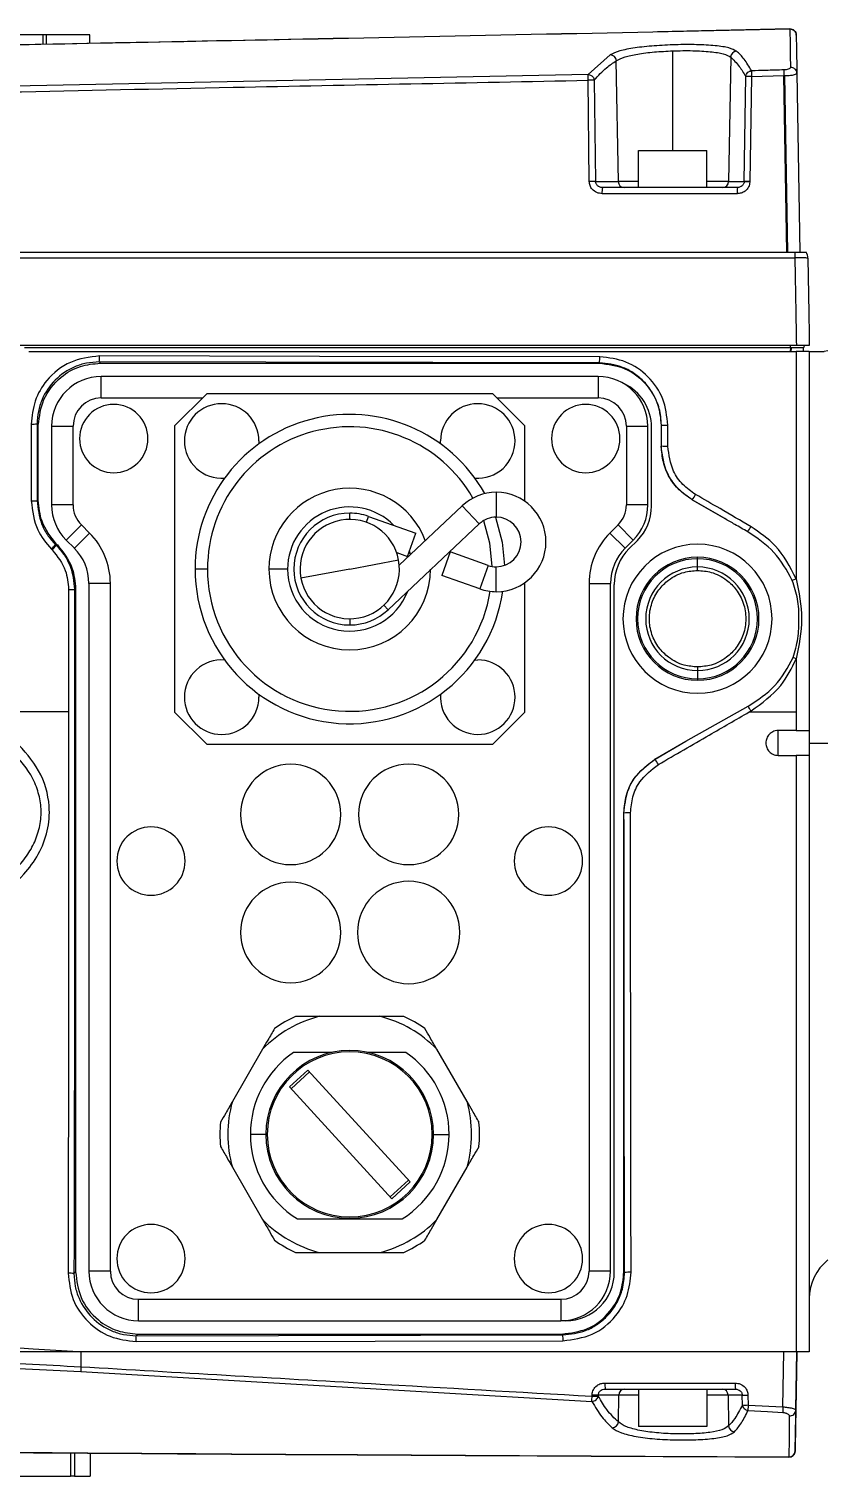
# Model space of a CAD drawing. Header units: millimetres. Extents: x -13464 to 9471, y -517 to 17126.
# Drawn here: x 6436.5 to 6500.7, y 12456.5 to 12573 of the extents above; entities that cross this region are included whole.
import ezdxf

# ---------------------------------------------------------------- set-up
doc = ezdxf.new("R2010")
doc.units = ezdxf.units.MM

msp = doc.modelspace()

# ---------------------------------------------------------------- linework, layer by layer
at = {"color": 7, "linetype": 'Continuous', "lineweight": 25}
for p, q in [((6497.79, 12572.97), (6487.14, 12572.75)), ((6427.91, 12571.56), (6440.02, 12571.8)), ((6437.64, 12572.5), (6434.13, 12572.5)), ((6437.64, 12572.5), (6437.64, 12571.78)), ((6437.93, 12572.5), (6437.64, 12572.5)), ((6437.93, 12571.78), (6437.93, 12572.5)), ((6441.44, 12572.5), (6437.93, 12572.5)), ((6441.44, 12571.85), (6441.44, 12572.5)), ((6483.32, 12570.89), (6481.55, 12569.3)), ((6483.98, 12560.69), (6483.81, 12570.41)), ((6488.35, 12563.2), (6488.35, 12571.21)), ((6493.02, 12570.7), (6492.85, 12560.69)), ((6481.55, 12569.3), (6416.63, 12567.99)), ((6494.11, 12560.69), (6494.23, 12569.14)), ((6494.69, 12569.14), (6494.57, 12560.69)), ((6494.69, 12569.14), (6497.31, 12569.21)), ((6497.55, 12555), (6497.31, 12569.21)), ((6497.36, 12569.21), (6497.31, 12569.21)), ((6497.36, 12569.21), (6497.6, 12555)), ((6498.35, 12569.41), (6498.6, 12555)), ((6481.64, 12560.69), (6481.54, 12568.84)), ((6482.04, 12568.84), (6482.14, 12560.69)), ((6485.6, 12560.2), (6485.6, 12563.2)), ((6485.6, 12563.2), (6491.1, 12563.2)), ((6491.1, 12560.2), (6491.1, 12563.2)), ((6482.14, 12560.69), (6483.98, 12560.69)), ((6493.57, 12560.2), (6482.69, 12560.2)), ((6485.6, 12560.69), (6483.98, 12560.69)), ((6492.85, 12560.69), (6491.1, 12560.69)), ((6492.85, 12560.69), (6494.11, 12560.69)), ((6494.57, 12560.69), (6494.57, 12560.64)), ((6493.54, 12559.71), (6482.67, 12559.71)), ((6335.89, 12554.55), (6498.18, 12554.55)), ((6335.9, 12555), (6498.19, 12555)), ((6498.19, 12555), (6499.1, 12555)), ((6498.31, 12547.5), (6410.94, 12547.5)), ((6497.83, 12547.31), (6436.16, 12547.31)), ((6497.83, 12547.31), (6497.82, 12547)), ((6497.88, 12547.31), (6497.87, 12547)), ((6498.87, 12547), (6498.88, 12547.31)), ((6500.84, 12547.06), (6500.55, 12547)), ((6436.52, 12547), (6498.3, 12547)), ((6442.28, 12546.07), (6442.18, 12546.17)), ((6482.46, 12546.1), (6442.18, 12546.17)), ((6442.28, 12546.07), (6482.43, 12546.07)), ((6482.43, 12546.07), (6482.46, 12546.1)), ((6498.3, 12547), (6498.3, 12528.72)), ((6442.35, 12543.27), (6442.35, 12545)), ((6482.35, 12545), (6442.35, 12545)), ((6482.35, 12545), (6482.35, 12543.27)), ((6450.84, 12543.6), (6448.25, 12541.02)), ((6473.87, 12543.6), (6450.84, 12543.6)), ((6476.45, 12541.02), (6473.87, 12543.6)), ((6442.35, 12543.27), (6450.51, 12543.27)), ((6474.2, 12543.27), (6482.35, 12543.27)), ((6437.28, 12541.08), (6437.18, 12541.18)), ((6437.28, 12535.04), (6437.28, 12541.08)), ((6438.35, 12541), (6440.09, 12541)), ((6438.35, 12541), (6438.35, 12534.66)), ((6440.09, 12534.66), (6440.09, 12541)), ((6448.25, 12541.02), (6448.25, 12517.99)), ((6476.45, 12534.96), (6476.45, 12541.02)), ((6484.62, 12541), (6486.35, 12541)), ((6484.62, 12541), (6484.62, 12534.66)), ((6486.35, 12534.66), (6486.35, 12541)), ((6486.65, 12534.56), (6486.65, 12540.9)), ((6487.42, 12541.08), (6487.44, 12541.09)), ((6487.42, 12541.08), (6487.42, 12539.4)), ((6487.44, 12539.41), (6487.44, 12541.09)), ((6455.04, 12539.81), (6455.03, 12539.57)), ((6469.67, 12539.57), (6469.66, 12539.81)), ((6487.42, 12539.4), (6487.44, 12539.41)), ((6474.15, 12535.68), (6474.15, 12533.68)), ((6437.28, 12535.04), (6437.19, 12535)), ((6440.09, 12534.66), (6438.35, 12534.66)), ((6466.34, 12529.82), (6471.41, 12534.6)), ((6472.78, 12533.14), (6471.41, 12534.6)), ((6486.35, 12534.66), (6484.62, 12534.66)), ((6489.92, 12535.07), (6492.54, 12533.56)), ((6489.93, 12535.07), (6489.92, 12535.07)), ((6492.54, 12533.56), (6489.93, 12535.07)), ((6439.53, 12531.83), (6440.75, 12533.06)), ((6440.75, 12533.06), (6441.41, 12532.4)), ((6462.35, 12533.5), (6462.35, 12534)), ((6463.69, 12533.27), (6463.86, 12533.74)), ((6463.86, 12533.74), (6467.67, 12532.39)), ((6465.44, 12526.23), (6472.78, 12533.14)), ((6483.3, 12532.4), (6483.96, 12533.06)), ((6483.96, 12533.06), (6485.18, 12531.83)), ((6440.18, 12531.17), (6441.41, 12532.4)), ((6467, 12530.51), (6467.67, 12532.39)), ((6483.3, 12532.4), (6484.53, 12531.17)), ((6438.33, 12531.11), (6438.4, 12531.04)), ((6438.66, 12531.47), (6438.75, 12531.51)), ((6438.66, 12531.47), (6438.73, 12531.4)), ((6438.73, 12531.4), (6438.82, 12531.44)), ((6438.75, 12531.51), (6438.82, 12531.44)), ((6439.53, 12531.83), (6440.18, 12531.17)), ((6466.13, 12530.82), (6467, 12530.51)), ((6470.44, 12530.88), (6469.77, 12528.99)), ((6473.49, 12529.8), (6470.44, 12530.88)), ((6484.53, 12531.17), (6485.18, 12531.83)), ((6484.85, 12531.15), (6485.51, 12531.8)), ((6462.35, 12529.5), (6466.29, 12530.23)), ((6473.49, 12529.8), (6472.82, 12527.91)), ((6474.15, 12527.68), (6474.15, 12529.68)), ((6490.35, 12530.34), (6490.35, 12530.45)), ((6490.35, 12529.67), (6490.35, 12530.34)), ((6490.35, 12529.39), (6490.35, 12529.67)), ((6450.9, 12529.5), (6449.9, 12529.5)), ((6457.35, 12529.5), (6455.85, 12529.5)), ((6462.35, 12529.5), (6458.42, 12528.78)), ((6472.82, 12527.91), (6469.77, 12528.99)), ((6476.45, 12517.99), (6476.45, 12528.41)), ((6439.72, 12527.86), (6439.72, 12518)), ((6440.28, 12527.9), (6440.2, 12527.87)), ((6440.28, 12527.9), (6440.28, 12472.93)), ((6443.09, 12528.35), (6441.35, 12528.35)), ((6441.35, 12528.35), (6441.35, 12473)), ((6443.09, 12473), (6443.09, 12528.35)), ((6481.62, 12528.35), (6481.62, 12473)), ((6481.62, 12528.35), (6483.35, 12528.35)), ((6483.35, 12473), (6483.35, 12528.35)), ((6483.65, 12472.9), (6483.65, 12528.25)), ((6465.44, 12526.23), (6465.1, 12526.59)), ((6462.35, 12525.5), (6462.35, 12525)), ((6472.43, 12522.18), (6472.66, 12522.19)), ((6490.35, 12521.62), (6490.35, 12521.34)), ((6490.35, 12521.34), (6490.35, 12520.67)), ((6490.35, 12520.67), (6490.35, 12520.55)), ((6455.03, 12519.43), (6455.04, 12519.19)), ((6439.72, 12518), (6435.59, 12518)), ((6448.25, 12517.99), (6450.84, 12515.4)), ((6473.87, 12515.4), (6476.45, 12517.99)), ((6489.41, 12515.64), (6494.43, 12518.46)), ((6494.51, 12518), (6494.66, 12518.09)), ((6494.51, 12518), (6498.3, 12518)), ((6486.92, 12514.2), (6489.41, 12515.64)), ((6486.93, 12514.2), (6489.41, 12515.64)), ((6498.3, 12516.5), (6496.85, 12516.5)), ((6496.85, 12514.5), (6496.85, 12516.5)), ((6499.35, 12516.5), (6499.35, 12514.5)), ((6450.84, 12515.4), (6473.87, 12515.4)), ((6496.85, 12514.5), (6498.3, 12514.5)), ((6499.35, 12515.5), (6500.84, 12515.5)), ((6486.93, 12514.2), (6486.92, 12514.2)), ((6484.42, 12472.93), (6484.42, 12509.88)), ((6484.43, 12509.87), (6484.42, 12509.88)), ((6464.79, 12493.5), (6459.92, 12493.5)), ((6455.34, 12490.86), (6452.91, 12486.65)), ((6460.94, 12490.6), (6457.83, 12490.6)), ((6466.88, 12490.6), (6463.77, 12490.6)), ((6471.8, 12486.65), (6469.36, 12490.86)), ((6457.5, 12487.83), (6458.98, 12489.18)), ((6459.11, 12489.03), (6457.64, 12487.68)), ((6458.98, 12489.18), (6467.21, 12480.17)), ((6465.73, 12478.82), (6457.5, 12487.83)), ((6455.6, 12484), (6454.35, 12484)), ((6455.72, 12484), (6455.6, 12484)), ((6468.99, 12484), (6469.1, 12484)), ((6469.1, 12484), (6470.35, 12484)), ((6452.91, 12481.36), (6455.34, 12477.15)), ((6469.36, 12477.15), (6471.8, 12481.36)), ((6465.6, 12478.97), (6467.07, 12480.32)), ((6467.21, 12480.17), (6465.73, 12478.82)), ((6459.92, 12474.5), (6464.79, 12474.5)), ((6440.15, 12472.8), (6440.28, 12472.93)), ((6443.09, 12473), (6441.35, 12473)), ((6483.35, 12473), (6481.62, 12473)), ((6484.42, 12472.93), (6484.48, 12472.88)), ((6445.35, 12470.74), (6479.35, 12470.74)), ((6445.35, 12469), (6445.35, 12470.74)), ((6479.35, 12470.74), (6479.35, 12469)), ((6445.35, 12469), (6479.35, 12469)), ((6479.75, 12469), (6479.35, 12469)), ((6445.28, 12467.93), (6445.15, 12467.8)), ((6445.15, 12467.8), (6479.5, 12467.86)), ((6445.28, 12467.93), (6479.43, 12467.93)), ((6479.5, 12467.86), (6479.43, 12467.93)), ((6498.3, 12466.5), (6440.52, 12466.5)), ((6440.71, 12466.5), (6440.71, 12465.3)), ((6497.22, 12462.07), (6497.3, 12466.5)), ((6498.35, 12466.5), (6498.27, 12461.8)), ((6498.27, 12461.88), (6498.35, 12466.5)), ((6440.7, 12464.91), (6481.85, 12462.51)), ((6482.89, 12463.99), (6493.38, 12463.99)), ((6482.92, 12463.5), (6493.41, 12463.5)), ((6485.6, 12463.5), (6485.6, 12460.5)), ((6491.1, 12463.5), (6491.1, 12460.5)), ((6481.86, 12463.01), (6481.86, 12463.06)), ((6481.86, 12462.93), (6481.86, 12463.01)), ((6481.89, 12463.01), (6481.89, 12462.93)), ((6482.36, 12463.01), (6482.36, 12462.93)), ((6484.01, 12463.01), (6482.36, 12463.01)), ((6483.98, 12460.86), (6484.01, 12463.01)), ((6485.6, 12463.01), (6484.01, 12463.01)), ((6492.81, 12463.01), (6491.1, 12463.01)), ((6493.95, 12463.01), (6492.81, 12463.01)), ((6492.81, 12463.01), (6492.85, 12460.54)), ((6493.96, 12462.22), (6493.95, 12463.01)), ((6494.41, 12463.01), (6494.42, 12462.22)), ((6494.42, 12462.22), (6497.22, 12462.07)), ((6491.1, 12460.5), (6485.6, 12460.5)), ((6498.21, 12458.5), (6498.21, 12458.5)), ((6498.21, 12458.5), (6498.21, 12458.5)), ((6498.21, 12458.5), (6498.21, 12458.5)), ((6439.88, 12458.32), (6439.88, 12456.5)), ((6440.19, 12458.32), (6440.19, 12456.5)), ((6441.45, 12458.31), (6441.45, 12456.5)), ((6497.71, 12458.01), (6497.71, 12458.01)), ((6435.18, 12456.5), (6439.88, 12456.5)), ((6440.19, 12456.5), (6439.88, 12456.5)), ((6440.19, 12456.5), (6441.45, 12456.5))]:
    msp.add_line(p, q, dxfattribs=at)
at = {"color": 7, "linetype": 'Continuous', "lineweight": 25, "flags": 128}
for points in [[(6482.48, 12546.58), (6459.93, 12546.62), (6442.21, 12546.65)], [(6473.12, 12533.4), (6473.61, 12531.61), (6473.8, 12529.71)], [(6474.08, 12533.68), (6474.61, 12531.66), (6474.8, 12529.79)], [(6467.15, 12530.92), (6467.15, 12530.91), (6467.22, 12530.65)], [(6445.17, 12467.33), (6464.41, 12467.37), (6479.52, 12467.39)], [(6494.41, 12461.78), (6495.98, 12461.7), (6497.21, 12461.62)]]:
    msp.add_lwpolyline(points, dxfattribs=at)
at = {"color": 7, "linetype": 'Continuous', "lineweight": 25}
for centre, radius, start, end in [((6497.8, 12572.47), 0.5, 1.0148, 91.5204), ((6483.3, 12570.37), 0.519, 4.0768, 87.3044), ((6493.53, 12570.67), 0.513, 94.789, 176.709), ((6494.46, 12558.36), 10.79, 88.7682, 91.2318), ((6501.97, 12569.39), 4.67, 176.5782, 182.2481), ((6497.87, 12569.38), 0.487, 2.7891, 93.9835), ((6481.79, 12555.94), 12.9, 88.8877, 91.1123), ((6481.89, 12547.8), 12.9, 88.8877, 91.1123), ((6485.13, 12559.83), 2.47, 171.3657, 182.8147), ((6484.46, 12560.69), 0.488, 179.5868, 268.5827), ((6492.36, 12560.7), 0.494, 270.6398, 359.6553), ((6496, 12559.83), 2.47, 171.3657, 182.8147), ((6494.34, 12549.91), 10.79, 88.7682, 91.2318), ((6493.65, 12547.92), 12.76, 85.8768, 87.9586), ((6515.83, 12554.52), 17.64, 178.4366, 179.9142), ((6498.23, 12554.5), 1, 1, 30), ((6496.86, 12547.36), 0.976, 357.2395, 8.5998), ((6499.08, 12547.3), 0.2, 90, 178), ((6439.57, 12546.55), 2.64, 351.8331, 2.3188), ((6479.84, 12546.48), 2.64, 351.8335, 2.3189), ((6442.35, 12541), 4, 90, 180), ((6482.35, 12541), 4, 0, 90), ((6482.75, 12540.9), 3.9, 0, 64.8484), ((6442.35, 12541), 2.27, 90, 180), ((6443.35, 12540), 2.75, 90, 270), ((6443.35, 12540), 2.75, 270, 90), ((6452.04, 12539.81), 3, 0, 180), ((6472.66, 12539.81), 3, 0, 180), ((6481.35, 12540), 2.75, 90, 270), ((6481.35, 12540), 2.75, 270, 90), ((6482.35, 12541), 2.27, 0, 90), ((6462.35, 12529.5), 12.45, 29.1846, 180), ((6436.81, 12545.55), 4.38, 268.6364, 274.8499), ((6462.35, 12529.5), 11.45, 29.9299, 180), ((6487.84, 12546.08), 5.01, 265.4257, 271.4273), ((6452.04, 12539.81), 3, 180, 274.5675), ((6472.66, 12539.81), 3, 265.4325, 0), ((6487.84, 12544.79), 5.4, 265.7588, 271.3237), ((6462.35, 12529.5), 6.5, 20.6476, 180), ((6474.15, 12531.68), 4, 90, 133.2675), ((6474.15, 12531.68), 4, 270, 90), ((6487.92, 12536.68), 2.57, 321.3273, 332.5718), ((6436.82, 12540.96), 5.97, 268.9979, 273.5599), ((6442.35, 12534.66), 4, 180, 225), ((6442.35, 12534.66), 2.27, 180, 225), ((6462.35, 12529.5), 5, 44.6284, 180), ((6482.35, 12534.66), 2.27, 315, 0), ((6482.35, 12534.66), 4, 315, 0), ((6482.75, 12534.56), 3.9, 315, 0), ((6462.35, 12529.5), 4.5, 90, 270), ((6462.35, 12529.5), 4, 10.4703, 190.4703), ((6462.35, 12529.5), 4.5, 70.4703, 90), ((6474.15, 12531.68), 2, 90, 133.2675), ((6474.15, 12531.68), 2, 270, 90), ((6437.35, 12528.35), 5.73, 0, 45), ((6487.35, 12528.35), 5.73, 135, 180), ((6491.13, 12534.86), 4.03, 324.1625, 331.1028), ((6436.39, 12533.2), 2.85, 312.7984, 322.6438), ((6436.46, 12533.13), 2.85, 312.8014, 322.6336), ((6437.35, 12528.35), 4, 0, 45), ((6487.35, 12528.35), 4, 135, 180), ((6487.75, 12528.25), 4.1, 135, 180), ((6490.35, 12525.5), 6, 0, 180), ((6462.35, 12529.5), 4, 190.4703, 10.4703), ((6474.15, 12531.68), 2, 250.4703, 270), ((6490.35, 12525.5), 4.95, 90, 270), ((6490.35, 12525.5), 4.83, 90, 270), ((6490.35, 12525.5), 4.17, 90, 270), ((6490.35, 12525.5), 4.95, 270, 90), ((6490.35, 12525.5), 4.83, 270, 90), ((6490.35, 12525.5), 4.17, 270, 90), ((6462.35, 12529.5), 12.45, 180, 351.756), ((6462.35, 12529.5), 11.45, 180, 351.0107), ((6462.35, 12529.5), 6.5, 180, 0), ((6462.35, 12529.5), 5, 180, 339.1094), ((6493.41, 12540.7), 12.94, 290.6762, 292.226), ((6439.83, 12538.14), 10.28, 269.4177, 272.0667), ((6474.15, 12531.68), 4, 250.4703, 270), ((6462.35, 12529.5), 4.5, 270, 313.2675), ((6490.35, 12525.5), 6, 180, 0), ((6452.04, 12519.19), 3, 85.4325, 180), ((6472.66, 12519.19), 3, 270, 90), ((6485.81, 12491.56), 33.16, 67.8744, 68.3377), ((6452.04, 12519.19), 3, 180, 0), ((6472.66, 12519.19), 3, 175.4325, 270), ((6488.28, 12514.45), 7.34, 29.69, 33.0826), ((6457.6, 12509.75), 4.04, 90, 270), ((6457.6, 12509.75), 4.04, 270, 90), ((6467.1, 12509.75), 4.04, 90, 270), ((6467.1, 12509.75), 4.04, 270, 90), ((6484.47, 12512.33), 3.09, 27.8014, 37.2867), ((6484.83, 12495.68), 14.19, 89.4959, 91.6129), ((6446.35, 12506), 2.75, 90, 270), ((6446.35, 12506), 2.75, 270, 90), ((6478.35, 12506), 2.75, 90, 270), ((6478.35, 12506), 2.75, 270, 90), ((6457.6, 12500.25), 4.04, 90, 270), ((6457.6, 12500.25), 4.04, 270, 90), ((6467.1, 12500.25), 4.12, 90, 270), ((6467.1, 12500.25), 4.12, 270, 90), ((6462.35, 12484), 9.81, 104.366, 135.634), ((6462.35, 12484), 10.45, 114.62, 125.38), ((6462.35, 12484), 9.81, 44.366, 75.634), ((6462.35, 12484), 10.45, 54.62, 65.38), ((6462.35, 12484), 8, 124.4115, 180), ((6462.35, 12484), 6.75, 0, 180), ((6462.35, 12484), 6.64, 0, 180), ((6462.35, 12484), 8, 0, 55.5885), ((6462.35, 12484), 9.81, 164.366, 195.634), ((6462.35, 12484), 9.81, 344.366, 15.634), ((6462.35, 12484), 10.45, 174.62, 180), ((6462.35, 12484), 10.45, 354.62, 5.38), ((6462.35, 12484), 10.45, 180, 185.38), ((6462.35, 12484), 8, 180, 238.2117), ((6462.35, 12484), 6.75, 180, 0), ((6462.35, 12484), 6.64, 180, 0), ((6462.35, 12484), 8, 301.7883, 0), ((6462.35, 12484), 9.81, 224.366, 255.634), ((6462.35, 12484), 9.81, 284.366, 315.634), ((6446.35, 12474), 2.75, 90, 270), ((6446.35, 12474), 2.75, 270, 90), ((6478.35, 12474), 2.75, 90, 270), ((6478.35, 12474), 2.75, 270, 90), ((6462.35, 12484), 10.45, 234.62, 245.38), ((6462.35, 12484), 10.45, 294.62, 305.38), ((6503.35, 12470.78), 4, 128.8477, 180), ((6439.78, 12470.56), 2.27, 80.5756, 92.6307), ((6445.35, 12473), 4, 180, 270), ((6445.35, 12473), 2.27, 180, 270), ((6479.35, 12473), 2.27, 270, 0), ((6479.35, 12473), 4, 270, 0), ((6479.75, 12472.9), 3.9, 270, 0), ((6484.88, 12470.33), 2.58, 87.2347, 98.9124), ((6476.99, 12467.49), 2.54, 357.714, 8.2969), ((6442.63, 12467.43), 2.54, 357.7141, 8.2973), ((6447.5, 12464.88), 6.8, 176.4293, 179.7195), ((6485.39, 12463.87), 2.5, 177.2209, 188.5234), ((6484.5, 12463.02), 0.488, 91.4112, 180.4074), ((6492.32, 12463.01), 0.494, 0.3407, 89.3562), ((6495.88, 12463.87), 2.5, 177.2209, 188.5234), ((6482.68, 12474.33), 11.3, 265.876, 268.4129), ((6482.23, 12490.62), 27.61, 269.232, 269.2831), ((6482.23, 12490.54), 27.61, 269.232, 269.2831), ((6482.12, 12475.34), 12.33, 268.933, 271.1439), ((6482.12, 12475.26), 12.33, 268.933, 271.1439), ((6494.18, 12473.81), 10.8, 268.7691, 271.2309), ((6494.19, 12473.02), 10.8, 268.7691, 271.2309), ((6502.7, 12461.71), 5.49, 176.2648, 180.8671), ((6483.45, 12460.92), 0.53, 273.0707, 354.0277), ((6497.78, 12461.83), 0.484, 263.9643, 356.3803), ((6493.37, 12460.58), 0.517, 184.0813, 264.6894), ((6497.71, 12458.51), 0.5, 269.8147, 359), ((6497.71, 12458.51), 0.5, 269.6862, 358.9833)]:
    msp.add_arc(centre, radius, start, end, dxfattribs=at)
for points, knots in [([(6427.91, 12571.56), (6438.13, 12571.76), (6461.43, 12572.21), (6484.72, 12572.7), (6497.79, 12572.97)], [0, 0, 0, 0, 0.438847, 1, 1, 1, 1]), ([(6440.02, 12571.8), (6446.21, 12571.92), (6465.46, 12572.3), (6484.72, 12572.7), (6497.79, 12572.97)], [0, 0, 0, 0, 0.321135, 1, 1, 1, 1]), ([(6497.79, 12572.97), (6497.79, 12572.89), (6497.79, 12572.72), (6497.8, 12572.12), (6497.81, 12571.43), (6497.82, 12570.39), (6497.83, 12569.87)], [0, 0, 0, 0, 0.24955, 0.49899, 0.748623, 1, 1, 1, 1]), ([(6497.79, 12572.97), (6497.79, 12572.97), (6497.79, 12572.97), (6497.79, 12572.97), (6497.79, 12572.97)], [0, 0, 0, 0, 0.560002, 1, 1, 1, 1]), ([(6493.49, 12571.18), (6493.32, 12571.27), (6492.98, 12571.46), (6491.82, 12571.63), (6490.32, 12571.72), (6488.59, 12571.71), (6486.84, 12571.62), (6485.27, 12571.46), (6483.99, 12571.21), (6483.55, 12571), (6483.32, 12570.89)], [0, 0, 0, 0, 0.12582, 0.250847, 0.375628, 0.500287, 0.624959, 0.749761, 0.87476, 1, 1, 1, 1]), ([(6498.3, 12572.48), (6498.3, 12572.38), (6498.3, 12572.18), (6498.31, 12571.63), (6498.32, 12571.1), (6498.33, 12570.7), (6498.34, 12570.19), (6498.35, 12569.67), (6498.35, 12569.41)], [0, 0, 0, 0, 0.280372, 0.564307, 0.675078, 0.781289, 0.886497, 1, 1, 1, 1]), ([(6482.04, 12568.84), (6482.36, 12569.2), (6482.94, 12569.85), (6483.55, 12570.24), (6483.81, 12570.41)], [0, 0, 0, 0, 0.559164, 1, 1, 1, 1]), ([(6483.81, 12570.41), (6484.02, 12570.52), (6484.41, 12570.72), (6485.51, 12570.96), (6486.84, 12571.13), (6487.85, 12571.18), (6488.35, 12571.21)], [0, 0, 0, 0, 0.259772, 0.500387, 0.752337, 1, 1, 1, 1]), ([(6488.35, 12571.21), (6488.9, 12571.22), (6489.99, 12571.24), (6491.42, 12571.15), (6492.53, 12570.99), (6492.86, 12570.79), (6493.02, 12570.7)], [0, 0, 0, 0, 0.25119, 0.499112, 0.74783, 1, 1, 1, 1]), ([(6493.02, 12570.7), (6493.25, 12570.48), (6493.66, 12570.09), (6494.06, 12569.43), (6494.23, 12569.14)], [0, 0, 0, 0, 0.5607439, 1, 1, 1, 1]), ([(6494.7, 12569.6), (6494.5, 12569.93), (6494.11, 12570.6), (6493.7, 12570.99), (6493.49, 12571.18)], [0, 0, 0, 0, 0.497518, 1, 1, 1, 1]), ([(6481.54, 12568.84), (6481.54, 12568.9), (6481.54, 12569.01), (6481.54, 12569.15), (6481.54, 12569.25), (6481.54, 12569.29), (6481.55, 12569.3)], [0, 0, 0, 0, 0.274158, 0.561435, 0.785842, 1, 1, 1, 1]), ([(6481.55, 12569.3), (6481.61, 12569.29), (6481.75, 12569.27), (6481.91, 12569.14), (6482.01, 12568.99), (6482.03, 12568.89), (6482.04, 12568.84)], [0, 0, 0, 0, 0.271264, 0.562171, 0.788734, 1, 1, 1, 1]), ([(6494.23, 12569.14), (6494.24, 12569.2), (6494.27, 12569.33), (6494.39, 12569.48), (6494.54, 12569.57), (6494.65, 12569.59), (6494.7, 12569.6)], [0, 0, 0, 0, 0.271793, 0.562035, 0.788206, 1, 1, 1, 1]), ([(6494.7, 12569.6), (6494.7, 12569.58), (6494.69, 12569.53), (6494.69, 12569.41), (6494.69, 12569.27), (6494.69, 12569.18), (6494.69, 12569.14)], [0, 0, 0, 0, 0.274281, 0.561404, 0.785719, 1, 1, 1, 1]), ([(6497.31, 12569.67), (6496.82, 12569.66), (6495.95, 12569.63), (6495.08, 12569.61), (6494.7, 12569.6)], [0, 0, 0, 0, 0.559999, 1, 1, 1, 1]), ([(6497.83, 12569.87), (6497.82, 12569.84), (6497.81, 12569.79), (6497.67, 12569.72), (6497.5, 12569.68), (6497.37, 12569.67), (6497.31, 12569.67)], [0, 0, 0, 0, 0.280614, 0.560093, 0.779421, 1, 1, 1, 1]), ([(6497.36, 12569.21), (6497.49, 12569.21), (6497.68, 12569.22), (6497.92, 12569.25), (6498.1, 12569.28), (6498.24, 12569.32), (6498.34, 12569.37), (6498.35, 12569.39), (6498.35, 12569.41)], [0, 0, 0, 0, 0.243788, 0.373175, 0.507337, 0.701505, 0.8378, 1, 1, 1, 1]), ([(6416.63, 12567.51), (6428.74, 12567.77), (6450.38, 12568.23), (6472.02, 12568.65), (6481.54, 12568.84)], [0, 0, 0, 0, 0.56, 1, 1, 1, 1]), ([(6482.67, 12559.71), (6482.52, 12559.73), (6482.23, 12559.76), (6481.88, 12560.03), (6481.68, 12560.36), (6481.65, 12560.58), (6481.64, 12560.69)], [0, 0, 0, 0, 0.275648, 0.567006, 0.791627, 1, 1, 1, 1]), ([(6482.69, 12560.2), (6482.61, 12560.21), (6482.47, 12560.23), (6482.32, 12560.33), (6482.23, 12560.42), (6482.18, 12560.51), (6482.15, 12560.6), (6482.14, 12560.66), (6482.14, 12560.69)], [0, 0, 0, 0, 0.297984, 0.519077, 0.646787, 0.768842, 0.886215, 1, 1, 1, 1]), ([(6494.57, 12560.64), (6494.54, 12560.51), (6494.49, 12560.23), (6494.21, 12559.92), (6493.88, 12559.74), (6493.65, 12559.72), (6493.54, 12559.71)], [0, 0, 0, 0, 0.2677, 0.555961, 0.784252, 1, 1, 1, 1]), ([(6494.11, 12560.67), (6494.1, 12560.64), (6494.1, 12560.58), (6494.06, 12560.49), (6494.01, 12560.41), (6493.92, 12560.32), (6493.78, 12560.23), (6493.64, 12560.21), (6493.57, 12560.2)], [0, 0, 0, 0, 0.113318, 0.230654, 0.352998, 0.481226, 0.702459, 1, 1, 1, 1]), ([(6494.11, 12560.69), (6494.11, 12560.69), (6494.11, 12560.68), (6494.11, 12560.67), (6494.11, 12560.67)], [0, 0, 0, 0, 0.560038, 1, 1, 1, 1]), ([(6498.18, 12554.55), (6498.21, 12553.23), (6498.25, 12550.88), (6498.29, 12548.54), (6498.31, 12547.5)], [0, 0, 0, 0, 0.560138, 1, 1, 1, 1]), ([(6499.23, 12554.52), (6499.22, 12554.52), (6499.21, 12554.53), (6499.07, 12554.54), (6498.84, 12554.55), (6498.53, 12554.55), (6498.3, 12554.55), (6498.18, 12554.55)], [0, 0, 0, 0, 0.176184, 0.36674, 0.563785, 0.790934, 1, 1, 1, 1]), ([(6499.23, 12554.52), (6499.25, 12553.21), (6499.3, 12550.87), (6499.34, 12548.53), (6499.35, 12547.5)], [0, 0, 0, 0, 0.560001, 1, 1, 1, 1]), ([(6497.88, 12547.31), (6497.87, 12547.31), (6497.86, 12547.31), (6497.84, 12547.31), (6497.83, 12547.31)], [0, 0, 0, 0, 0.5599952, 1, 1, 1, 1]), ([(6498.88, 12547.31), (6498.88, 12547.31), (6498.87, 12547.31), (6498.79, 12547.31), (6498.61, 12547.31), (6498.34, 12547.31), (6498.09, 12547.31), (6497.95, 12547.31), (6497.88, 12547.31)], [0, 0, 0, 0, 0.130397, 0.25726, 0.499326, 0.742577, 0.869651, 1, 1, 1, 1]), ([(6499.35, 12547.5), (6499.35, 12547.5), (6499.34, 12547.5), (6499.28, 12547.5), (6499.18, 12547.5), (6499.05, 12547.5), (6498.89, 12547.5), (6498.71, 12547.5), (6498.51, 12547.5), (6498.37, 12547.5), (6498.31, 12547.5)], [0, 0, 0, 0, 0.124779, 0.250037, 0.374428, 0.499799, 0.624135, 0.749467, 0.874479, 1, 1, 1, 1]), ([(6442.21, 12546.65), (6441.4, 12546.55), (6439.78, 12546.35), (6437.97, 12544.88), (6436.9, 12543.06), (6436.77, 12541.8), (6436.71, 12541.16)], [0, 0, 0, 0, 0.280124, 0.559652, 0.779811, 1, 1, 1, 1]), ([(6442.18, 12546.17), (6441.84, 12546.15), (6441.16, 12546.11), (6439.91, 12545.71), (6438.55, 12544.8), (6437.64, 12543.44), (6437.24, 12542.19), (6437.2, 12541.52), (6437.18, 12541.18)], [0, 0, 0, 0, 0.131253, 0.258532, 0.500247, 0.743296, 0.870057, 1, 1, 1, 1]), ([(6437.28, 12541.08), (6437.37, 12541.78), (6437.56, 12543.26), (6438.91, 12544.93), (6440.59, 12545.91), (6441.73, 12546.02), (6442.28, 12546.07)], [0, 0, 0, 0, 0.270317, 0.56241, 0.789679, 1, 1, 1, 1]), ([(6482.43, 12546.07), (6483.14, 12545.98), (6484.61, 12545.8), (6486.29, 12544.45), (6487.26, 12542.77), (6487.37, 12541.63), (6487.42, 12541.08)], [0, 0, 0, 0, 0.2703167, 0.56241, 0.7896786, 1, 1, 1, 1]), ([(6487.44, 12541.09), (6487.43, 12541.32), (6487.4, 12541.98), (6487.05, 12543.25), (6486.24, 12544.47), (6485.2, 12545.31), (6484.03, 12545.93), (6483.08, 12546.04), (6482.46, 12546.1)], [0, 0, 0, 0, 0.088907, 0.251043, 0.500099, 0.635503, 0.764116, 1, 1, 1, 1]), ([(6487.96, 12541.08), (6487.88, 12541.8), (6487.72, 12543.24), (6486.45, 12545.06), (6484.64, 12546.33), (6483.2, 12546.5), (6482.48, 12546.58)], [0, 0, 0, 0, 0.250489, 0.500133, 0.749942, 1, 1, 1, 1]), ([(6499.35, 12547), (6499.35, 12547), (6499.34, 12547), (6499.28, 12547), (6499.18, 12547), (6499.05, 12547), (6498.88, 12547), (6498.64, 12547), (6498.44, 12547), (6498.3, 12547)], [0, 0, 0, 0, 0.125253, 0.250343, 0.375539, 0.500398, 0.630428, 0.760111, 1, 1, 1, 1]), ([(6499.35, 12547), (6499.35, 12541.31), (6499.35, 12531.15), (6499.35, 12520.98), (6499.35, 12516.5)], [0, 0, 0, 0, 0.559995, 1, 1, 1, 1]), ([(6499.35, 12547), (6499.4, 12547), (6499.5, 12547), (6500.2, 12547), (6500.55, 12547)], [0, 0, 0, 0, 0.498657, 1, 1, 1, 1]), ([(6436.71, 12541.16), (6436.71, 12540.01), (6436.71, 12537.96), (6436.71, 12535.9), (6436.71, 12534.99)], [0, 0, 0, 0, 0.56, 1, 1, 1, 1]), ([(6437.18, 12541.18), (6437.18, 12540.03), (6437.18, 12537.97), (6437.19, 12535.91), (6437.19, 12535)], [0, 0, 0, 0, 0.56, 1, 1, 1, 1]), ([(6487.96, 12539.39), (6487.96, 12539.71), (6487.96, 12540.27), (6487.96, 12540.83), (6487.96, 12541.08)], [0, 0, 0, 0, 0.56, 1, 1, 1, 1]), ([(6489.92, 12535.07), (6489.53, 12535.35), (6488.73, 12535.91), (6487.7, 12537.37), (6487.53, 12538.63), (6487.42, 12539.4)], [0, 0, 0, 0, 0.276549, 0.562662, 1, 1, 1, 1]), ([(6489.93, 12535.07), (6489.56, 12535.33), (6488.84, 12535.82), (6488.06, 12536.89), (6487.53, 12538.1), (6487.47, 12538.97), (6487.44, 12539.41)], [0, 0, 0, 0, 0.254603, 0.500279, 0.750793, 1, 1, 1, 1]), ([(6490.2, 12535.5), (6489.84, 12535.75), (6489.12, 12536.25), (6488.2, 12537.57), (6488.05, 12538.7), (6487.96, 12539.39)], [0, 0, 0, 0, 0.280675, 0.561476, 1, 1, 1, 1]), ([(6494.66, 12532.91), (6493.83, 12533.39), (6492.34, 12534.26), (6490.86, 12535.12), (6490.2, 12535.5)], [0, 0, 0, 0, 0.56, 1, 1, 1, 1]), ([(6436.71, 12534.99), (6436.81, 12534.18), (6436.98, 12532.72), (6437.91, 12531.6), (6438.33, 12531.11)], [0, 0, 0, 0, 0.559642, 1, 1, 1, 1]), ([(6437.19, 12535), (6437.26, 12534.37), (6437.36, 12533.4), (6437.98, 12532.23), (6438.43, 12531.73), (6438.66, 12531.47)], [0, 0, 0, 0, 0.484957, 0.738971, 1, 1, 1, 1]), ([(6438.75, 12531.51), (6438.28, 12532.1), (6437.46, 12533.14), (6437.34, 12534.46), (6437.28, 12535.04)], [0, 0, 0, 0, 0.5599968, 1, 1, 1, 1]), ([(6494.4, 12532.5), (6494.05, 12532.7), (6493.43, 12533.05), (6492.82, 12533.4), (6492.54, 12533.56)], [0, 0, 0, 0, 0.56, 1, 1, 1, 1]), ([(6497.98, 12528.59), (6497.54, 12529.39), (6496.66, 12530.98), (6495.15, 12531.99), (6494.4, 12532.5)], [0, 0, 0, 0, 0.500189, 1, 1, 1, 1]), ([(6498.3, 12528.72), (6497.81, 12529.67), (6496.92, 12531.36), (6495.35, 12532.44), (6494.66, 12532.91)], [0, 0, 0, 0, 0.559439, 1, 1, 1, 1]), ([(6438.4, 12531.04), (6438.82, 12530.51), (6439.56, 12529.57), (6439.67, 12528.39), (6439.72, 12527.86)], [0, 0, 0, 0, 0.558958, 1, 1, 1, 1]), ([(6438.73, 12531.4), (6438.96, 12531.14), (6439.4, 12530.64), (6440.02, 12529.47), (6440.13, 12528.5), (6440.2, 12527.87)], [0, 0, 0, 0, 0.262116, 0.516492, 1, 1, 1, 1]), ([(6438.82, 12531.44), (6439.28, 12530.85), (6440.11, 12529.81), (6440.23, 12528.49), (6440.28, 12527.9)], [0, 0, 0, 0, 0.5599968, 1, 1, 1, 1]), ([(6490.35, 12521.62), (6489.99, 12521.65), (6489.15, 12521.72), (6488.06, 12522.29), (6487.18, 12523.17), (6486.61, 12524.24), (6486.4, 12525.5), (6486.61, 12526.76), (6487.18, 12527.84), (6488.06, 12528.72), (6489.15, 12529.29), (6489.99, 12529.36), (6490.35, 12529.39)], [0, 0, 0, 0, 0.0904125, 0.2047762, 0.2951887, 0.3948976, 0.5, 0.6051024, 0.7048113, 0.7952238, 0.9095875, 1, 1, 1, 1]), ([(6490.35, 12529.39), (6490.72, 12529.36), (6491.55, 12529.29), (6492.65, 12528.72), (6493.53, 12527.84), (6494.1, 12526.76), (6494.31, 12525.5), (6494.1, 12524.24), (6493.53, 12523.17), (6492.65, 12522.29), (6491.55, 12521.72), (6490.72, 12521.65), (6490.35, 12521.62)], [0, 0, 0, 0, 0.090412, 0.204776, 0.295189, 0.394898, 0.5, 0.605102, 0.704811, 0.795224, 0.909588, 1, 1, 1, 1]), ([(6498.06, 12522.38), (6498.2, 12522.89), (6498.49, 12523.91), (6498.54, 12525.5), (6498.47, 12527.09), (6498.14, 12528.09), (6497.98, 12528.59)], [0, 0, 0, 0, 0.250053, 0.500604, 0.750907, 1, 1, 1, 1]), ([(6498.3, 12528.72), (6498.52, 12527.65), (6498.94, 12525.5), (6498.52, 12523.35), (6498.3, 12522.28)], [0, 0, 0, 0, 0.499962, 1, 1, 1, 1]), ([(6440.2, 12527.87), (6440.2, 12517.58), (6440.2, 12499.22), (6440.17, 12480.87), (6440.15, 12472.8)], [0, 0, 0, 0, 0.559982, 1, 1, 1, 1]), ([(6494.43, 12518.46), (6495.2, 12518.96), (6496.73, 12519.97), (6497.62, 12521.58), (6498.06, 12522.38)], [0, 0, 0, 0, 0.500395, 1, 1, 1, 1]), ([(6494.66, 12518.09), (6495.53, 12518.71), (6497.09, 12519.82), (6497.93, 12521.53), (6498.3, 12522.28)], [0, 0, 0, 0, 0.559561, 1, 1, 1, 1]), ([(6498.3, 12522.28), (6498.3, 12521.48), (6498.3, 12520.06), (6498.3, 12518.63), (6498.3, 12518)], [0, 0, 0, 0, 0.560073, 1, 1, 1, 1]), ([(6439.72, 12518), (6439.72, 12510.47), (6439.72, 12495.4), (6439.69, 12480.35), (6439.68, 12472.83)], [0, 0, 0, 0, 0.499956, 1, 1, 1, 1]), ([(6487.2, 12513.77), (6488.57, 12514.56), (6491, 12515.97), (6493.44, 12517.38), (6494.51, 12518)], [0, 0, 0, 0, 0.56, 1, 1, 1, 1]), ([(6498.3, 12518), (6498.3, 12517.72), (6498.3, 12517.22), (6498.3, 12516.72), (6498.3, 12516.5)], [0, 0, 0, 0, 0.560025, 1, 1, 1, 1]), ([(6425.36, 12500.44), (6426.35, 12500.54), (6428.33, 12500.73), (6431.2, 12501.59), (6433.89, 12502.92), (6435.97, 12504.62), (6437.35, 12506.52), (6438.09, 12508.4), (6438.28, 12510.74), (6437.49, 12513.39), (6436.14, 12514.87), (6435.46, 12515.61)], [0, 0, 0, 0, 0.1248911, 0.249779, 0.3746875, 0.4998806, 0.5834948, 0.6672262, 0.7504809, 0.8748461, 1, 1, 1, 1]), ([(6496.85, 12516.5), (6496.77, 12516.5), (6496.62, 12516.49), (6496.37, 12516.39), (6496.17, 12516.25), (6496.01, 12516.06), (6495.89, 12515.82), (6495.83, 12515.5), (6495.89, 12515.18), (6496.01, 12514.95), (6496.17, 12514.75), (6496.38, 12514.61), (6496.63, 12514.52), (6496.78, 12514.51), (6496.85, 12514.5)], [0, 0, 0, 0, 0.079214, 0.147371, 0.250106, 0.315528, 0.379043, 0.499812, 0.621873, 0.685138, 0.749708, 0.858993, 0.925586, 1, 1, 1, 1]), ([(6498.3, 12516.5), (6498.43, 12516.5), (6498.62, 12516.5), (6498.86, 12516.5), (6499.03, 12516.5), (6499.16, 12516.5), (6499.3, 12516.5), (6499.33, 12516.5), (6499.35, 12516.5)], [0, 0, 0, 0, 0.237478, 0.367522, 0.497198, 0.628035, 0.758506, 1, 1, 1, 1]), ([(6499.35, 12516.5), (6499.35, 12516.5), (6499.35, 12516.5), (6499.35, 12516.5), (6499.35, 12516.5)], [0, 0, 0, 0, 0.56, 1, 1, 1, 1]), ([(6425.26, 12501.41), (6425.93, 12501.46), (6427.22, 12501.56), (6429.08, 12501.94), (6430.72, 12502.43), (6432.14, 12503.03), (6433.4, 12503.7), (6434.54, 12504.49), (6435.58, 12505.43), (6436.45, 12506.49), (6437.1, 12507.71), (6437.48, 12509.01), (6437.54, 12510.36), (6437.32, 12511.46), (6437, 12512.31), (6436.38, 12513.55), (6435.56, 12514.38), (6434.91, 12515.05)], [0, 0, 0, 0, 0.091255, 0.173844, 0.255717, 0.322172, 0.38257, 0.448342, 0.508337, 0.572636, 0.632063, 0.693732, 0.753856, 0.813287, 0.844102, 0.875878, 1, 1, 1, 1]), ([(6498.3, 12514.5), (6498.3, 12506.49), (6498.3, 12490.48), (6498.3, 12474.49), (6498.3, 12466.5)], [0, 0, 0, 0, 0.500547, 1, 1, 1, 1]), ([(6499.35, 12514.5), (6499.33, 12514.5), (6499.3, 12514.5), (6499.16, 12514.5), (6499.02, 12514.5), (6498.86, 12514.5), (6498.62, 12514.5), (6498.43, 12514.5), (6498.3, 12514.5)], [0, 0, 0, 0, 0.241815, 0.372662, 0.503126, 0.633085, 0.762667, 1, 1, 1, 1]), ([(6499.35, 12514.5), (6499.35, 12514.5), (6499.35, 12514.5), (6499.35, 12514.5), (6499.35, 12514.5)], [0, 0, 0, 0, 0.56, 1, 1, 1, 1]), ([(6499.35, 12514.5), (6499.35, 12505.54), (6499.35, 12489.52), (6499.35, 12473.54), (6499.35, 12466.5)], [0, 0, 0, 0, 0.559987, 1, 1, 1, 1]), ([(6484.42, 12509.88), (6484.47, 12510.36), (6484.55, 12511.33), (6485.3, 12512.95), (6486.31, 12513.73), (6486.92, 12514.2)], [0, 0, 0, 0, 0.276549, 0.562662, 1, 1, 1, 1]), ([(6484.43, 12509.87), (6484.5, 12510.46), (6484.61, 12511.55), (6485.47, 12513.11), (6486.4, 12513.8), (6486.93, 12514.2)], [0, 0, 0, 0, 0.34116, 0.622028, 1, 1, 1, 1]), ([(6484.96, 12509.88), (6485, 12510.31), (6485.07, 12511.19), (6485.75, 12512.65), (6486.65, 12513.35), (6487.2, 12513.77)], [0, 0, 0, 0, 0.280576, 0.561352, 1, 1, 1, 1]), ([(6484.48, 12472.88), (6484.46, 12479.78), (6484.44, 12492.1), (6484.44, 12504.44), (6484.43, 12509.87)], [0, 0, 0, 0, 0.559992, 1, 1, 1, 1]), ([(6459.92, 12493.5), (6459.56, 12493.5), (6458.92, 12493.5), (6458.28, 12493.5), (6458, 12493.5)], [0, 0, 0, 0, 0.559978, 1, 1, 1, 1]), ([(6466.71, 12493.5), (6466.35, 12493.5), (6465.71, 12493.5), (6465.07, 12493.5), (6464.79, 12493.5)], [0, 0, 0, 0, 0.559978, 1, 1, 1, 1]), ([(6456.3, 12492.52), (6456.12, 12492.21), (6455.81, 12491.66), (6455.48, 12491.11), (6455.34, 12490.86)], [0, 0, 0, 0, 0.559978, 1, 1, 1, 1]), ([(6469.36, 12490.86), (6469.18, 12491.17), (6468.86, 12491.73), (6468.54, 12492.28), (6468.4, 12492.52)], [0, 0, 0, 0, 0.559978, 1, 1, 1, 1]), ([(6452.91, 12486.65), (6452.73, 12486.33), (6452.41, 12485.78), (6452.09, 12485.23), (6451.95, 12484.98)], [0, 0, 0, 0, 0.559978, 1, 1, 1, 1]), ([(6472.76, 12484.98), (6472.58, 12485.29), (6472.26, 12485.84), (6471.94, 12486.4), (6471.8, 12486.65)], [0, 0, 0, 0, 0.559978, 1, 1, 1, 1]), ([(6451.95, 12483.02), (6452.13, 12482.71), (6452.45, 12482.16), (6452.77, 12481.61), (6452.91, 12481.36)], [0, 0, 0, 0, 0.559978, 1, 1, 1, 1]), ([(6471.8, 12481.36), (6471.98, 12481.67), (6472.3, 12482.23), (6472.62, 12482.78), (6472.76, 12483.02)], [0, 0, 0, 0, 0.559978, 1, 1, 1, 1]), ([(6455.34, 12477.15), (6455.52, 12476.83), (6455.84, 12476.28), (6456.16, 12475.73), (6456.3, 12475.48)], [0, 0, 0, 0, 0.5599784, 1, 1, 1, 1]), ([(6458.14, 12477.2), (6458.8, 12477.2), (6460.14, 12477.2), (6462.35, 12477.2), (6464.57, 12477.2), (6465.9, 12477.2), (6466.57, 12477.2)], [0, 0, 0, 0, 0.249814, 0.499934, 0.75007, 1, 1, 1, 1]), ([(6468.4, 12475.48), (6468.58, 12475.79), (6468.9, 12476.34), (6469.22, 12476.9), (6469.36, 12477.15)], [0, 0, 0, 0, 0.559978, 1, 1, 1, 1]), ([(6458, 12474.5), (6458.36, 12474.5), (6458.99, 12474.5), (6459.64, 12474.5), (6459.92, 12474.5)], [0, 0, 0, 0, 0.559978, 1, 1, 1, 1]), ([(6464.79, 12474.5), (6465.15, 12474.5), (6465.79, 12474.5), (6466.43, 12474.5), (6466.71, 12474.5)], [0, 0, 0, 0, 0.5599784, 1, 1, 1, 1]), ([(6440.52, 12466.5), (6420.99, 12467.72), (6393.78, 12469.43), (6358.91, 12471.64), (6343.56, 12472.55), (6335.89, 12473.01)], [0, 0, 0, 0, 0.560004, 0.780006, 1, 1, 1, 1]), ([(6439.68, 12472.83), (6439.76, 12472.11), (6439.92, 12470.67), (6441.19, 12468.85), (6443.01, 12467.58), (6444.45, 12467.41), (6445.17, 12467.33)], [0, 0, 0, 0, 0.250508, 0.500141, 0.749923, 1, 1, 1, 1]), ([(6440.15, 12472.8), (6440.17, 12472.45), (6440.21, 12471.77), (6440.62, 12470.52), (6441.53, 12469.16), (6442.89, 12468.26), (6444.15, 12467.86), (6444.81, 12467.82), (6445.15, 12467.8)], [0, 0, 0, 0, 0.132655, 0.260393, 0.500274, 0.744722, 0.871112, 1, 1, 1, 1]), ([(6440.28, 12472.93), (6440.37, 12472.22), (6440.56, 12470.75), (6441.91, 12469.07), (6443.59, 12468.1), (6444.73, 12467.99), (6445.28, 12467.93)], [0, 0, 0, 0, 0.270317, 0.56241, 0.789679, 1, 1, 1, 1]), ([(6479.43, 12467.93), (6480.14, 12468.02), (6481.61, 12468.2), (6483.29, 12469.56), (6484.26, 12471.24), (6484.37, 12472.38), (6484.42, 12472.93)], [0, 0, 0, 0, 0.270317, 0.56241, 0.789679, 1, 1, 1, 1]), ([(6479.5, 12467.86), (6480.13, 12467.93), (6481.09, 12468.03), (6482.25, 12468.66), (6483.17, 12469.4), (6483.89, 12470.39), (6484.38, 12471.62), (6484.44, 12472.43), (6484.48, 12472.88)], [0, 0, 0, 0, 0.237759, 0.365942, 0.500021, 0.689135, 0.829448, 1, 1, 1, 1]), ([(6479.52, 12467.39), (6480.33, 12467.5), (6481.95, 12467.71), (6483.75, 12469.19), (6484.81, 12471.01), (6484.94, 12472.27), (6485, 12472.91)], [0, 0, 0, 0, 0.280083, 0.559636, 0.779816, 1, 1, 1, 1]), ([(6440.52, 12466.5), (6439.59, 12466.5), (6437.78, 12466.5), (6435.08, 12466.5), (6432.39, 12466.5), (6429.74, 12466.5), (6428, 12466.5), (6427.15, 12466.5)], [0, 0, 0, 0, 0.207786, 0.405202, 0.605653, 0.809478, 1, 1, 1, 1]), ([(6427.36, 12465.69), (6428.85, 12465.7), (6431.81, 12465.72), (6436.26, 12465.54), (6439.23, 12465.38), (6440.71, 12465.3)], [0, 0, 0, 0, 0.3346339, 0.6674508, 1, 1, 1, 1]), ([(6499.35, 12466.5), (6499.35, 12466.5), (6499.34, 12466.5), (6499.28, 12466.5), (6499.18, 12466.5), (6499.05, 12466.5), (6498.89, 12466.5), (6498.71, 12466.5), (6498.51, 12466.5), (6498.37, 12466.5), (6498.3, 12466.5)], [0, 0, 0, 0, 0.124779, 0.250037, 0.374444, 0.4998, 0.624156, 0.749464, 0.874492, 1, 1, 1, 1]), ([(6427.41, 12465.3), (6428.88, 12465.31), (6431.82, 12465.33), (6436.26, 12465.16), (6439.22, 12464.99), (6440.7, 12464.91)], [0, 0, 0, 0, 0.333218, 0.666595, 1, 1, 1, 1]), ([(6440.71, 12465.3), (6448.5, 12464.85), (6462.22, 12464.05), (6475.93, 12463.27), (6481.86, 12462.93)], [0, 0, 0, 0, 0.567757, 1, 1, 1, 1]), ([(6481.86, 12463.06), (6481.89, 12463.2), (6481.94, 12463.48), (6482.22, 12463.79), (6482.56, 12463.96), (6482.78, 12463.98), (6482.89, 12463.99)], [0, 0, 0, 0, 0.2676998, 0.5559606, 0.7842519, 1, 1, 1, 1]), ([(6482.36, 12463.04), (6482.37, 12463.07), (6482.38, 12463.13), (6482.41, 12463.22), (6482.46, 12463.3), (6482.55, 12463.39), (6482.7, 12463.48), (6482.84, 12463.49), (6482.92, 12463.5)], [0, 0, 0, 0, 0.113318, 0.230654, 0.352998, 0.481226, 0.702459, 1, 1, 1, 1]), ([(6493.38, 12463.99), (6493.53, 12463.98), (6493.83, 12463.94), (6494.17, 12463.68), (6494.37, 12463.35), (6494.4, 12463.12), (6494.41, 12463.01)], [0, 0, 0, 0, 0.275648, 0.567006, 0.791627, 1, 1, 1, 1]), ([(6493.41, 12463.5), (6493.49, 12463.49), (6493.62, 12463.48), (6493.77, 12463.38), (6493.86, 12463.29), (6493.91, 12463.2), (6493.94, 12463.11), (6493.95, 12463.04), (6493.95, 12463.01)], [0, 0, 0, 0, 0.297984, 0.519077, 0.646787, 0.768842, 0.886215, 1, 1, 1, 1]), ([(6481.85, 12462.51), (6481.85, 12462.54), (6481.85, 12462.59), (6481.85, 12462.73), (6481.86, 12462.86), (6481.86, 12462.93)], [0, 0, 0, 0, 0.276623, 0.562598, 1, 1, 1, 1]), ([(6481.85, 12462.51), (6481.91, 12462.52), (6482.03, 12462.54), (6482.19, 12462.64), (6482.31, 12462.77), (6482.35, 12462.88), (6482.36, 12462.93)], [0, 0, 0, 0, 0.241318, 0.5, 0.758682, 1, 1, 1, 1]), ([(6481.85, 12462.51), (6482.11, 12462.07), (6482.63, 12461.19), (6483.2, 12460.66), (6483.48, 12460.39)], [0, 0, 0, 0, 0.5029243, 1, 1, 1, 1]), ([(6482.36, 12463.01), (6482.36, 12463.02), (6482.36, 12463.02), (6482.36, 12463.03), (6482.36, 12463.04)], [0, 0, 0, 0, 0.560038, 1, 1, 1, 1]), ([(6483.98, 12460.86), (6483.66, 12461.16), (6483.1, 12461.69), (6482.59, 12462.55), (6482.36, 12462.93)], [0, 0, 0, 0, 0.55977, 1, 1, 1, 1]), ([(6493.96, 12462.22), (6493.76, 12461.83), (6493.4, 12461.14), (6493.02, 12460.73), (6492.85, 12460.54)], [0, 0, 0, 0, 0.559846, 1, 1, 1, 1]), ([(6493.96, 12462.22), (6493.97, 12462.17), (6493.99, 12462.07), (6494.1, 12461.93), (6494.24, 12461.82), (6494.36, 12461.8), (6494.41, 12461.78)], [0, 0, 0, 0, 0.242295, 0.5, 0.757705, 1, 1, 1, 1]), ([(6494.42, 12462.22), (6494.42, 12462.17), (6494.42, 12462.07), (6494.41, 12461.91), (6494.41, 12461.83), (6494.41, 12461.78)], [0, 0, 0, 0, 0.276244, 0.562886, 1, 1, 1, 1]), ([(6497.22, 12462.07), (6497.35, 12462.06), (6497.55, 12462.04), (6497.8, 12462), (6497.99, 12461.96), (6498.14, 12461.91), (6498.25, 12461.85), (6498.26, 12461.82), (6498.27, 12461.8)], [0, 0, 0, 0, 0.236295, 0.364748, 0.499956, 0.688052, 0.828643, 1, 1, 1, 1]), ([(6492.85, 12460.54), (6492.71, 12460.43), (6492.41, 12460.21), (6491.4, 12460), (6490.08, 12459.89), (6488.57, 12459.88), (6487.03, 12459.97), (6485.66, 12460.16), (6484.56, 12460.45), (6484.17, 12460.72), (6483.98, 12460.86)], [0, 0, 0, 0, 0.124617, 0.249991, 0.374733, 0.499394, 0.624708, 0.749018, 0.872813, 1, 1, 1, 1]), ([(6493.32, 12460.06), (6493.51, 12460.28), (6493.89, 12460.71), (6494.24, 12461.42), (6494.41, 12461.78)], [0, 0, 0, 0, 0.496778, 1, 1, 1, 1]), ([(6497.21, 12461.62), (6497.25, 12461.62), (6497.32, 12461.62), (6497.42, 12461.59), (6497.51, 12461.56), (6497.62, 12461.51), (6497.71, 12461.44), (6497.73, 12461.38), (6497.73, 12461.35)], [0, 0, 0, 0, 0.122779, 0.245799, 0.370437, 0.49522, 0.747074, 1, 1, 1, 1]), ([(6497.73, 12461.35), (6497.73, 12460.81), (6497.72, 12459.74), (6497.72, 12458.99), (6497.71, 12458.39), (6497.71, 12458.14), (6497.71, 12458.01)], [0, 0, 0, 0, 0.252361, 0.502078, 0.751218, 1, 1, 1, 1]), ([(6498.21, 12458.5), (6498.21, 12458.55), (6498.22, 12458.65), (6498.22, 12458.92), (6498.23, 12459.43), (6498.25, 12460.28), (6498.26, 12461.35), (6498.27, 12461.88)], [0, 0, 0, 0, 0.189084, 0.379723, 0.563063, 0.780961, 1, 1, 1, 1]), ([(6498.27, 12461.8), (6498.26, 12461.55), (6498.25, 12461), (6498.24, 12460.4), (6498.23, 12459.85), (6498.22, 12459.34), (6498.22, 12458.87), (6498.21, 12458.63), (6498.21, 12458.5)], [0, 0, 0, 0, 0.103687, 0.228757, 0.375891, 0.525139, 0.746931, 1, 1, 1, 1]), ([(6483.48, 12460.39), (6483.69, 12460.25), (6484.12, 12459.97), (6485.35, 12459.68), (6486.88, 12459.48), (6488.58, 12459.4), (6490.26, 12459.41), (6491.71, 12459.52), (6492.83, 12459.73), (6493.16, 12459.95), (6493.32, 12460.06)], [0, 0, 0, 0, 0.126172, 0.251471, 0.376322, 0.500871, 0.625302, 0.749818, 0.874631, 1, 1, 1, 1]), ([(6497.71, 12458.01), (6466.82, 12458.16), (6423.29, 12458.38), (6379.75, 12458.93), (6367.1, 12459.09)], [0, 0, 0, 0, 0.709438, 1, 1, 1, 1]), ([(6497.71, 12458.01), (6466.84, 12458.17), (6433.77, 12458.34), (6398.49, 12458.72), (6391.88, 12458.8), (6385.26, 12458.88), (6378.65, 12458.96), (6373.52, 12459.02), (6370.6, 12459.06), (6369.88, 12459.07)], [0, 0, 0, 0, 0.724414, 0.776158, 0.827902, 0.879646, 0.93139, 0.983134, 1, 1, 1, 1]), ([(6498.21, 12458.5), (6498.2, 12458.43), (6498.18, 12458.28), (6498.04, 12458.12), (6497.88, 12458.03), (6497.76, 12458.02), (6497.71, 12458.01)], [0, 0, 0, 0, 0.270462, 0.562452, 0.789626, 1, 1, 1, 1]), ([(6497.71, 12458.01), (6497.71, 12458.01), (6497.71, 12458.01), (6497.71, 12458.01), (6497.71, 12458.01)], [0, 0, 0, 0, 0.560017, 1, 1, 1, 1])]:
    msp.add_open_spline(points, degree=3, knots=knots, dxfattribs=at)
for points in [[(6497.79, 12572.97), (6497.85, 12572.96), (6497.98, 12572.95), (6498.15, 12572.84), (6498.27, 12572.68), (6498.29, 12572.54), (6498.3, 12572.48)], [(6485, 12472.91), (6484.99, 12479.06), (6484.97, 12491.38), (6484.96, 12503.71), (6484.96, 12509.88)]]:
    msp.add_open_spline(points, degree=3, dxfattribs=at)

doc.saveas('drawing.dxf')
